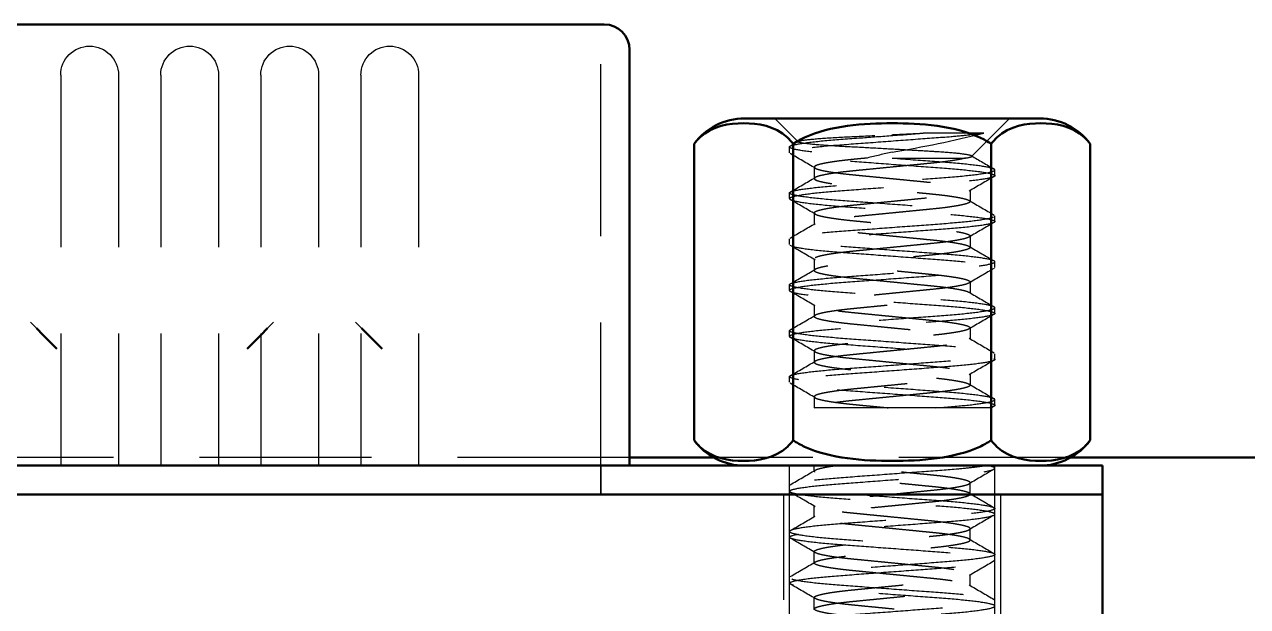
# Model space of a CAD drawing. Header units: millimetres. Extents: x 0 to 420, y 0 to 297.
# Drawn here: x 170.17 to 187.1, y 190.07 to 198.11 of the extents above; entities that cross this region are included whole.
import ezdxf

# ---------------------------------------------------------------- set-up
doc = ezdxf.new("R2010")
doc.units = ezdxf.units.MM
doc.header["$LTSCALE"] = 0.75
doc.linetypes.add('HIDDEN2', pattern=[4.7625, 3.175, -1.5875])
doc.layers.add('Hidden', color=7, linetype='HIDDEN2', lineweight=25)
doc.layers.add('Visible', color=7, linetype='Continuous', lineweight=50)

msp = doc.modelspace()

# ---------------------------------------------------------------- linework, layer by layer
at = {"layer": 'Hidden', "extrusion": (-1e-16, -1, 0)}
for p, q in [((178.146, 191.615), (178.146, 198.115)), ((170.671, 197.415), (170.671, 192.015)), ((171.471, 197.415), (171.471, 192.015)), ((172.056, 197.415), (172.056, 192.015)), ((172.856, 197.415), (172.856, 192.015)), ((173.441, 197.415), (173.441, 192.015)), ((174.241, 197.415), (174.241, 192.015)), ((174.826, 197.415), (174.826, 192.015)), ((175.626, 197.415), (175.626, 192.015)), ((180.759, 196.612), (180.555, 196.815)), ((183.603, 196.612), (183.807, 196.815)), ((180.879, 196.491), (180.759, 196.612)), ((183.448, 196.612), (182.609, 196.612)), ((183.603, 196.612), (183.281, 196.289)), ((180.759, 196.342), (180.759, 196.421)), ((181.102, 196.143), (181.102, 195.984)), ((183.603, 196.024), (183.603, 196.103)), ((180.759, 195.707), (180.759, 195.786)), ((183.26, 195.826), (183.26, 195.667)), ((181.102, 195.508), (181.102, 195.349)), ((183.603, 195.389), (183.603, 195.468)), ((180.759, 195.072), (180.759, 195.151)), ((183.26, 195.191), (183.26, 195.032)), ((181.102, 194.873), (181.102, 194.714)), ((183.603, 194.754), (183.603, 194.833)), ((183.26, 194.556), (183.26, 194.397)), ((180.759, 194.437), (180.759, 194.516)), ((181.102, 194.238), (181.102, 194.079)), ((183.603, 194.119), (183.603, 194.198)), ((170.336, 193.915), (170.253, 193.998)), ((173.536, 193.915), (173.619, 193.998)), ((174.836, 193.915), (174.753, 193.998)), ((180.759, 193.802), (180.759, 193.881)), ((183.26, 193.921), (183.26, 193.762)), ((181.102, 193.603), (181.102, 193.444)), ((183.603, 193.484), (183.603, 193.563)), ((180.759, 193.167), (180.759, 193.246)), ((183.26, 193.286), (183.26, 193.127)), ((181.102, 192.968), (181.102, 192.815)), ((183.603, 192.849), (183.603, 192.928)), ((181.099, 192.815), (181.116, 192.824)), ((182.787, 192.815), (181.099, 192.815)), ((183.519, 192.815), (182.787, 192.815)), ((183.593, 192.838), (183.554, 192.815)), ((178.546, 192.128), (160.826, 192.128)), ((178.546, 192.128), (160.826, 192.128)), ((178.146, 192.015), (178.146, 191.615)), ((184.653, 192.128), (179.708, 192.128)), ((184.653, 192.128), (179.708, 192.128)), ((180.759, 191.615), (180.759, 192.015)), ((181.102, 191.938), (181.102, 192.015)), ((183.603, 191.978), (183.603, 192.015)), ((183.603, 191.615), (183.603, 192.015)), ((180.759, 191.66), (180.759, 191.74)), ((183.26, 191.621), (183.26, 191.779)), ((180.681, 183.015), (180.681, 191.615)), ((180.759, 189.915), (180.759, 191.615)), ((183.603, 189.915), (183.603, 191.615)), ((183.681, 191.615), (183.681, 183.015)), ((181.102, 191.303), (181.102, 191.462)), ((183.603, 191.343), (183.603, 191.422)), ((180.759, 191.025), (180.759, 191.105)), ((183.26, 190.986), (183.26, 191.144)), ((181.102, 190.668), (181.102, 190.827)), ((183.603, 190.708), (183.603, 190.787)), ((180.759, 190.39), (180.759, 190.47)), ((183.26, 190.351), (183.26, 190.509)), ((181.102, 190.033), (181.102, 190.192)), ((183.603, 190.073), (183.603, 190.152))]:
    msp.add_line(p, q, dxfattribs=at)
at = {"layer": 'Hidden', "extrusion": (0, 0, -1)}
for centre in [(-171.071, 197.415), (-172.456, 197.415), (-173.841, 197.415), (-175.226, 197.415)]:
    msp.add_arc(centre, 0.4, 360, 180, dxfattribs=at)
at = {"layer": 'Hidden'}
for centre, radius, start, end in [((179.765, 211.295), 15.138, 279.1826, 284.0801), ((184.453, 185.774), 10.816, 102.127, 104.0124)]:
    msp.add_arc(centre, radius, start, end, dxfattribs=at)
for points, knots in [([(183.448, 196.612), (183.394, 196.603), (183.328, 196.594), (183.175, 196.577), (183.089, 196.569), (182.848, 196.549), (182.681, 196.538), (182.325, 196.511), (182.137, 196.497), (181.765, 196.469), (181.585, 196.456), (181.271, 196.432), (181.137, 196.419), (180.919, 196.392), (180.84, 196.377), (180.754, 196.351), (180.747, 196.34), (180.803, 196.314), (180.867, 196.301), (181.058, 196.273), (181.186, 196.259), (181.484, 196.234), (181.648, 196.222), (182.003, 196.196), (182.19, 196.182), (182.561, 196.154), (182.741, 196.141), (183.06, 196.117), (183.197, 196.104), (183.422, 196.077), (183.506, 196.063), (183.603, 196.036), (183.615, 196.025), (183.569, 195.999), (183.511, 195.986), (183.328, 195.958), (183.202, 195.944), (182.908, 195.919), (182.746, 195.907), (182.394, 195.881), (182.207, 195.867), (181.835, 195.84), (181.654, 195.826), (181.331, 195.802), (181.192, 195.79), (180.959, 195.762), (180.871, 195.748), (180.764, 195.721), (180.747, 195.71), (180.785, 195.685), (180.838, 195.671), (181.012, 195.643), (181.134, 195.629), (181.422, 195.604), (181.583, 195.592), (181.932, 195.566), (182.118, 195.553), (182.49, 195.525), (182.673, 195.511), (183, 195.487), (183.142, 195.475), (183.382, 195.448), (183.475, 195.434), (183.591, 195.407), (183.614, 195.394), (183.585, 195.37), (183.536, 195.356), (183.371, 195.329), (183.253, 195.315), (182.972, 195.289), (182.813, 195.277), (182.466, 195.252), (182.281, 195.238), (181.909, 195.21), (181.725, 195.196), (181.393, 195.172), (181.248, 195.16), (181.001, 195.133), (180.905, 195.119), (180.778, 195.092), (180.75, 195.079), (180.77, 195.055), (180.815, 195.041), (180.971, 195.014), (181.084, 195), (181.359, 194.973), (181.517, 194.962), (181.861, 194.937), (182.045, 194.923), (182.417, 194.895), (182.603, 194.881), (182.938, 194.856), (183.086, 194.845), (183.339, 194.818), (183.44, 194.804), (183.576, 194.777), (183.608, 194.764), (183.597, 194.739), (183.557, 194.726), (183.41, 194.699), (183.303, 194.685), (183.04, 194.659), (182.887, 194.648), (182.544, 194.622), (182.355, 194.608), (181.981, 194.58), (181.8, 194.567), (181.461, 194.542), (181.306, 194.53), (181.042, 194.503), (180.937, 194.489), (180.797, 194.462), (180.76, 194.449), (180.757, 194.425), (180.793, 194.412), (180.934, 194.384), (181.037, 194.37), (181.294, 194.344), (181.444, 194.333), (181.782, 194.307), (181.969, 194.294), (182.341, 194.266), (182.524, 194.252), (182.866, 194.227), (183.022, 194.215), (183.293, 194.189), (183.404, 194.175), (183.554, 194.147), (183.596, 194.134), (183.609, 194.11), (183.578, 194.097), (183.445, 194.069), (183.345, 194.055), (183.094, 194.029), (182.947, 194.017), (182.612, 193.992), (182.427, 193.979), (182.055, 193.951), (181.871, 193.937), (181.526, 193.912), (181.368, 193.9), (181.091, 193.874), (180.977, 193.86), (180.818, 193.832), (180.772, 193.819), (180.75, 193.795), (180.776, 193.782), (180.9, 193.755), (180.995, 193.741), (181.24, 193.714), (181.384, 193.702), (181.714, 193.678), (181.898, 193.664), (182.271, 193.636), (182.456, 193.622), (182.803, 193.597), (182.963, 193.585), (183.246, 193.559), (183.365, 193.545), (183.532, 193.518), (183.583, 193.504), (183.614, 193.479), (183.593, 193.467), (183.479, 193.44), (183.388, 193.426), (183.151, 193.399), (183.009, 193.387), (182.683, 193.363), (182.501, 193.349), (182.128, 193.321), (181.943, 193.308), (181.592, 193.282), (181.431, 193.27), (181.141, 193.245), (181.019, 193.23), (180.842, 193.203), (180.787, 193.189), (180.747, 193.164), (180.763, 193.153), (180.866, 193.126), (180.953, 193.111), (181.184, 193.084), (181.323, 193.072), (181.644, 193.048), (181.825, 193.034), (182.196, 193.007), (182.383, 192.993), (182.736, 192.967), (182.899, 192.955), (183.195, 192.93), (183.321, 192.916), (183.507, 192.888), (183.566, 192.874), (183.606, 192.854), (183.607, 192.847), (183.584, 192.831), (183.558, 192.823), (183.519, 192.815)], [0, 0, 0, 0, 0.035318, 0.035318, 0.06979, 0.06979, 0.124, 0.124, 0.179988, 0.179988, 0.237157, 0.237157, 0.291799, 0.291799, 0.348576, 0.348576, 0.40378, 0.40378, 0.45908, 0.45908, 0.515913, 0.515913, 0.570228, 0.570228, 0.626143, 0.626143, 0.682959, 0.682959, 0.737534, 0.737534, 0.794237, 0.794237, 0.849898, 0.849898, 0.905143, 0.905143, 0.962571, 0.962571, 1.017082, 1.017082, 1.07297, 1.07297, 1.129844, 1.129844, 1.184248, 1.184248, 1.240709, 1.240709, 1.296663, 1.296663, 1.351693, 1.351693, 1.408889, 1.408889, 1.463475, 1.463475, 1.519148, 1.519148, 1.575961, 1.575961, 1.630226, 1.630226, 1.686487, 1.686487, 1.742837, 1.742837, 1.797696, 1.797696, 1.854708, 1.854708, 1.909466, 1.909466, 1.964973, 1.964973, 2.02177, 2.02177, 2.075992, 2.075992, 2.132098, 2.132098, 2.188927, 2.188927, 2.243663, 2.243663, 2.300541, 2.300541, 2.355557, 2.355557, 2.410946, 2.410946, 2.467772, 2.467772, 2.52204, 2.52204, 2.578039, 2.578039, 2.635406, 2.635406, 2.690068, 2.690068, 2.745921, 2.745921, 2.800398, 2.800398, 2.85779, 2.85779, 2.913, 2.913, 2.968627, 2.968627, 3.025294, 3.025294, 3.079834, 3.079834, 3.136615, 3.136615, 3.192495, 3.192495, 3.246775, 3.246775, 3.303573, 3.303573, 3.358838, 3.358838, 3.414007, 3.414007, 3.470749, 3.470749, 3.525356, 3.525356, 3.58249, 3.58249, 3.638442, 3.638442, 3.692619, 3.692619, 3.749359, 3.749359, 3.804705, 3.804705, 3.859567, 3.859567, 3.916406, 3.916406, 3.971102, 3.971102, 4.027712, 4.027712, 4.083786, 4.083786, 4.137941, 4.137941, 4.194665, 4.194665, 4.250144, 4.250144, 4.304772, 4.304772, 4.361758, 4.361758, 4.416592, 4.416592, 4.472745, 4.472745, 4.528987, 4.528987, 4.583213, 4.583213, 4.639965, 4.639965, 4.695624, 4.695624, 4.750108, 4.750108, 4.807292, 4.807292, 4.862309, 4.862309, 4.918095, 4.918095, 4.974549, 4.974549, 5.028941, 5.028941, 5.085769, 5.085769, 5.141655, 5.141655, 5.196093, 5.196093, 5.253523, 5.253523, 5.308768, 5.308768, 5.342594, 5.342594, 5.377484, 5.377484, 5.377484, 5.377484]), ([(182.787, 192.815), (182.938, 192.826), (183.076, 192.837), (183.315, 192.861), (183.414, 192.874), (183.56, 192.901), (183.6, 192.915), (183.606, 192.939), (183.575, 192.951), (183.443, 192.978), (183.343, 192.992), (183.086, 193.019), (182.933, 193.031), (182.596, 193.056), (182.417, 193.07), (182.044, 193.097), (181.855, 193.111), (181.508, 193.137), (181.352, 193.148), (181.082, 193.174), (180.972, 193.188), (180.813, 193.216), (180.768, 193.23), (180.752, 193.254), (180.779, 193.266), (180.9, 193.293), (180.997, 193.307), (181.246, 193.334), (181.398, 193.346), (181.731, 193.371), (181.909, 193.384), (182.28, 193.412), (182.47, 193.426), (182.82, 193.452), (182.979, 193.463), (183.255, 193.489), (183.369, 193.503), (183.537, 193.531), (183.587, 193.544), (183.612, 193.569), (183.59, 193.581), (183.478, 193.608), (183.387, 193.622), (183.144, 193.649), (182.994, 193.662), (182.664, 193.686), (182.487, 193.699), (182.118, 193.727), (181.928, 193.741), (181.574, 193.767), (181.412, 193.779), (181.13, 193.804), (181.013, 193.818), (180.837, 193.846), (180.782, 193.859), (180.748, 193.884), (180.765, 193.896), (180.868, 193.922), (180.955, 193.936), (181.191, 193.964), (181.34, 193.977), (181.667, 194.001), (181.842, 194.014), (182.21, 194.042), (182.399, 194.056), (182.756, 194.083), (182.921, 194.094), (183.209, 194.119), (183.329, 194.133), (183.512, 194.161), (183.571, 194.174), (183.615, 194.2), (183.601, 194.211), (183.506, 194.237), (183.424, 194.251), (183.196, 194.279), (183.053, 194.292), (182.732, 194.316), (182.56, 194.329), (182.194, 194.356), (182.005, 194.37), (181.644, 194.397), (181.476, 194.409), (181.181, 194.434), (181.057, 194.447), (180.865, 194.475), (180.8, 194.489), (180.747, 194.515), (180.756, 194.526), (180.842, 194.552), (180.921, 194.566), (181.14, 194.594), (181.28, 194.607), (181.596, 194.631), (181.766, 194.644), (182.128, 194.671), (182.316, 194.685), (182.674, 194.711), (182.84, 194.723), (183.144, 194.748), (183.277, 194.762), (183.478, 194.789), (183.546, 194.803), (183.613, 194.829), (183.611, 194.84), (183.537, 194.866), (183.463, 194.88), (183.254, 194.908), (183.123, 194.921), (182.815, 194.946), (182.64, 194.958), (182.272, 194.985), (182.083, 194.999), (181.723, 195.026), (181.555, 195.038), (181.246, 195.063), (181.11, 195.076), (180.9, 195.104), (180.827, 195.118), (180.752, 195.144), (180.749, 195.155), (180.813, 195.181), (180.883, 195.195), (181.085, 195.223), (181.212, 195.236), (181.514, 195.261), (181.686, 195.273), (182.051, 195.3), (182.24, 195.314), (182.602, 195.341), (182.773, 195.353), (183.087, 195.378), (183.227, 195.391), (183.444, 195.419), (183.522, 195.433), (183.607, 195.459), (183.614, 195.47), (183.56, 195.496), (183.495, 195.51), (183.3, 195.537), (183.176, 195.551), (182.88, 195.576), (182.711, 195.588), (182.35, 195.615), (182.16, 195.629), (181.796, 195.656), (181.623, 195.669), (181.304, 195.692), (181.161, 195.706), (180.935, 195.734), (180.853, 195.747), (180.76, 195.774), (180.747, 195.785), (180.792, 195.811), (180.853, 195.825), (181.04, 195.852), (181.161, 195.866), (181.451, 195.891), (181.617, 195.903), (181.975, 195.929), (182.165, 195.943), (182.532, 195.971), (182.706, 195.984), (183.03, 196.008), (183.176, 196.021), (183.41, 196.049), (183.496, 196.062), (183.597, 196.089), (183.614, 196.1), (183.578, 196.125), (183.522, 196.139), (183.345, 196.167), (183.227, 196.181), (182.944, 196.206), (182.782, 196.217), (182.427, 196.244), (182.238, 196.258), (181.869, 196.285), (181.692, 196.299), (181.362, 196.323), (181.213, 196.336), (180.971, 196.363), (180.881, 196.377), (180.77, 196.404), (180.749, 196.416), (180.776, 196.44), (180.827, 196.454), (180.996, 196.482), (181.111, 196.496), (181.388, 196.521), (181.547, 196.533), (181.862, 196.556), (182.012, 196.567), (182.314, 196.59), (182.465, 196.601), (182.609, 196.612)], [0, 0, 0, 0, 0.050282, 0.050282, 0.10263, 0.10263, 0.159334, 0.159334, 0.213574, 0.213574, 0.269864, 0.269864, 0.325659, 0.325659, 0.380522, 0.380522, 0.437545, 0.437545, 0.491972, 0.491972, 0.547478, 0.547478, 0.604122, 0.604122, 0.658225, 0.658225, 0.714317, 0.714317, 0.770509, 0.770509, 0.825203, 0.825203, 0.882043, 0.882043, 0.936643, 0.936643, 0.991983, 0.991983, 1.048613, 1.048613, 1.102675, 1.102675, 1.158613, 1.158613, 1.215284, 1.215284, 1.269857, 1.269857, 1.326565, 1.326565, 1.381423, 1.381423, 1.436647, 1.436647, 1.493306, 1.493306, 1.547416, 1.547416, 1.603247, 1.603247, 1.660456, 1.660456, 1.714956, 1.714956, 1.771583, 1.771583, 1.826767, 1.826767, 1.881925, 1.881925, 1.938654, 1.938654, 1.99289, 1.99289, 2.048665, 2.048665, 2.105375, 2.105375, 2.159819, 2.159819, 2.216383, 2.216383, 2.272057, 2.272057, 2.327173, 2.327173, 2.384465, 2.384465, 2.438927, 2.438927, 2.494685, 2.494685, 2.551473, 2.551473, 2.605767, 2.605767, 2.661777, 2.661777, 2.715974, 2.715974, 2.772741, 2.772741, 2.828148, 2.828148, 2.882982, 2.882982, 2.939885, 2.939885, 2.994642, 2.994642, 3.051174, 3.051174, 3.107318, 3.107318, 3.161513, 3.161513, 3.218275, 3.218275, 3.273825, 3.273825, 3.328445, 3.328445, 3.385508, 3.385508, 3.440413, 3.440413, 3.496506, 3.496506, 3.552828, 3.552828, 3.607117, 3.607117, 3.663917, 3.663917, 3.719659, 3.719659, 3.774156, 3.774156, 3.831429, 3.831429, 3.886528, 3.886528, 3.942278, 3.942278, 3.998821, 3.998821, 4.053299, 4.053299, 4.110185, 4.110185, 4.166165, 4.166165, 4.22064, 4.22064, 4.278169, 4.278169, 4.333507, 4.333507, 4.389023, 4.389023, 4.445829, 4.445829, 4.500501, 4.500501, 4.557365, 4.557365, 4.61339, 4.61339, 4.667717, 4.667717, 4.724595, 4.724595, 4.780008, 4.780008, 4.835123, 4.835123, 4.892023, 4.892023, 4.946782, 4.946782, 5.003754, 5.003754, 5.059877, 5.059877, 5.114141, 5.114141, 5.170983, 5.170983, 5.226504, 5.226504, 5.281346, 5.281346, 5.326831, 5.326831, 5.372406, 5.372406, 5.372406, 5.372406]), ([(182.181, 196.39), (182.047, 196.398), (181.912, 196.405), (181.63, 196.42), (181.508, 196.426), (181.28, 196.44), (181.165, 196.449), (180.989, 196.466), (180.929, 196.475), (180.884, 196.487), (180.877, 196.49), (180.881, 196.502), (180.918, 196.511), (181.056, 196.529), (181.157, 196.537), (181.423, 196.555), (181.571, 196.562), (181.849, 196.575), (182.014, 196.583), (182.181, 196.591)], [-0.2931947, -0.2931947, -0.2931947, -0.2931947, -0.2729539, -0.2729539, -0.2490881, -0.2490881, -0.2152153, -0.2152153, -0.1815403, -0.1815403, -0.1638761, -0.1638761, -0.1274616, -0.1274616, -0.0908505, -0.0908505, -0.0503262, -0.0503262, -0.000001, -0.000001, -0.000001, -0.000001]), ([(182.181, 196.591), (182.253, 196.595), (182.325, 196.598), (182.469, 196.605), (182.54, 196.608), (182.609, 196.612)], [-0.0432802, -0.0432802, -0.0432802, -0.0432802, -0.02165021, -0.02165021, -0.00000099, -0.00000099, -0.00000099, -0.00000099]), ([(183.196, 196.268), (183.239, 196.274), (183.266, 196.281), (183.287, 196.292), (183.285, 196.298), (183.233, 196.313), (183.177, 196.322), (183.015, 196.339), (182.909, 196.348), (182.716, 196.359), (182.621, 196.365), (182.395, 196.378), (182.289, 196.384), (182.181, 196.39)], [-0.3362138, -0.3362138, -0.3362138, -0.3362138, -0.2703814, -0.2703814, -0.2118044, -0.2118044, -0.1424242, -0.1424242, -0.07128, -0.07128, -0.0324576, -0.0324576, -0.000001, -0.000001, -0.000001, -0.000001]), ([(182.181, 196.268), (182.291, 196.268), (182.401, 196.268), (182.612, 196.268), (182.711, 196.268), (182.892, 196.268), (182.972, 196.268), (183.106, 196.268), (183.159, 196.268), (183.196, 196.268)], [-0.1325912, -0.1325912, -0.1325912, -0.1325912, -0.099444, -0.099444, -0.066296, -0.066296, -0.033148, -0.033148, -0.000001, -0.000001, -0.000001, -0.000001]), ([(182.258, 188.015), (182.411, 188.026), (182.561, 188.037), (182.872, 188.06), (183.026, 188.072), (183.292, 188.098), (183.401, 188.112), (183.555, 188.139), (183.598, 188.153), (183.608, 188.177), (183.578, 188.189), (183.452, 188.216), (183.353, 188.23), (183.099, 188.258), (182.947, 188.27), (182.612, 188.294), (182.433, 188.308), (182.061, 188.335), (181.872, 188.35), (181.523, 188.376), (181.366, 188.387), (181.093, 188.413), (180.981, 188.426), (180.818, 188.454), (180.771, 188.468), (180.751, 188.492), (180.775, 188.504), (180.893, 188.531), (180.987, 188.545), (181.233, 188.572), (181.384, 188.585), (181.716, 188.609), (181.893, 188.623), (182.259, 188.65), (182.444, 188.664), (182.793, 188.69), (182.953, 188.701), (183.238, 188.727), (183.358, 188.741), (183.529, 188.768), (183.58, 188.782), (183.614, 188.807), (183.595, 188.819), (183.485, 188.846), (183.394, 188.86), (183.159, 188.887), (183.018, 188.899), (182.694, 188.923), (182.512, 188.937), (182.14, 188.965), (181.954, 188.978), (181.603, 189.005), (181.441, 189.016), (181.149, 189.041), (181.025, 189.056), (180.846, 189.083), (180.79, 189.097), (180.747, 189.122), (180.761, 189.134), (180.861, 189.16), (180.947, 189.175), (181.175, 189.202), (181.314, 189.214), (181.634, 189.238), (181.814, 189.252), (182.185, 189.279), (182.372, 189.293), (182.726, 189.32), (182.89, 189.331), (183.187, 189.356), (183.315, 189.37), (183.503, 189.398), (183.564, 189.412), (183.615, 189.437), (183.605, 189.449), (183.515, 189.475), (183.433, 189.489), (183.211, 189.517), (183.076, 189.53), (182.76, 189.554), (182.581, 189.567), (182.21, 189.594), (182.023, 189.608), (181.667, 189.635), (181.501, 189.646), (181.201, 189.671), (181.071, 189.685), (180.875, 189.713), (180.809, 189.726), (180.748, 189.752), (180.753, 189.763), (180.833, 189.79), (180.91, 189.804), (181.123, 189.831), (181.256, 189.844), (181.567, 189.869), (181.745, 189.882), (182.115, 189.909), (182.303, 189.923), (182.661, 189.95), (182.829, 189.962), (183.134, 189.986), (183.268, 190), (183.472, 190.028), (183.542, 190.041), (183.612, 190.067), (183.612, 190.078), (183.541, 190.104), (183.469, 190.119), (183.262, 190.146), (183.133, 190.159), (182.827, 190.184), (182.653, 190.196), (182.286, 190.224), (182.097, 190.238), (181.736, 190.265), (181.567, 190.277), (181.256, 190.301), (181.119, 190.315), (180.906, 190.342), (180.832, 190.356), (180.753, 190.382), (180.748, 190.393), (180.809, 190.419), (180.877, 190.433), (181.076, 190.461), (181.203, 190.474), (181.502, 190.499), (181.673, 190.511), (182.037, 190.538), (182.226, 190.552), (182.589, 190.579), (182.76, 190.592), (183.077, 190.616), (183.217, 190.629), (183.438, 190.657), (183.517, 190.671), (183.605, 190.697), (183.615, 190.708), (183.564, 190.734), (183.5, 190.748), (183.308, 190.776), (183.185, 190.789), (182.891, 190.815), (182.724, 190.826), (182.363, 190.853), (182.174, 190.867), (181.808, 190.894), (181.635, 190.907), (181.314, 190.931), (181.17, 190.944), (180.941, 190.972), (180.858, 190.986), (180.761, 191.012), (180.747, 191.024), (180.789, 191.049), (180.847, 191.063), (181.029, 191.09), (181.149, 191.104), (181.436, 191.129), (181.6, 191.141), (181.956, 191.167), (182.146, 191.181), (182.514, 191.209), (182.689, 191.222), (183.017, 191.246), (183.166, 191.259), (183.403, 191.287), (183.491, 191.301), (183.595, 191.327), (183.614, 191.339), (183.581, 191.364), (183.527, 191.378), (183.353, 191.405), (183.236, 191.419), (182.955, 191.445), (182.794, 191.456), (182.44, 191.482), (182.25, 191.496), (181.881, 191.524), (181.704, 191.537), (181.373, 191.562), (181.223, 191.574), (180.979, 191.602), (180.887, 191.616), (180.773, 191.642), (180.75, 191.654), (180.773, 191.679), (180.823, 191.693), (180.989, 191.72), (181.102, 191.734), (181.377, 191.76), (181.535, 191.771), (181.885, 191.797), (182.075, 191.811), (182.446, 191.839), (182.624, 191.852), (182.958, 191.877), (183.11, 191.889), (183.361, 191.916), (183.458, 191.93), (183.578, 191.956), (183.606, 191.968), (183.601, 191.99), (183.568, 192.002), (183.506, 192.015)], [-5.66202, -5.66202, -5.66202, -5.66202, -5.61588, -5.61588, -5.561452, -5.561452, -5.505778, -5.505778, -5.449048, -5.449048, -5.394825, -5.394825, -5.338572, -5.338572, -5.282554, -5.282554, -5.227715, -5.227715, -5.170721, -5.170721, -5.116172, -5.116172, -5.06069, -5.06069, -5.004, -5.004, -4.949871, -4.949871, -4.893796, -4.893796, -4.837341, -4.837341, -4.782651, -4.782651, -4.727167, -4.727167, -4.672639, -4.672639, -4.615643, -4.615643, -4.560803, -4.560803, -4.504819, -4.504819, -4.448563, -4.448563, -4.39434, -4.39434, -4.337616, -4.337616, -4.281937, -4.281937, -4.227523, -4.227523, -4.170314, -4.170314, -4.115277, -4.115277, -4.059629, -4.059629, -4.003148, -4.003148, -3.948729, -3.948729, -3.891915, -3.891915, -3.835995, -3.835995, -3.781595, -3.781595, -3.724127, -3.724127, -3.668848, -3.668848, -3.613424, -3.613424, -3.556678, -3.556678, -3.502062, -3.502062, -3.445266, -3.445266, -3.389299, -3.389299, -3.335039, -3.335039, -3.278229, -3.278229, -3.222872, -3.222872, -3.167841, -3.167841, -3.110998, -3.110998, -3.056294, -3.056294, -2.999423, -2.999423, -2.943354, -2.943354, -2.889152, -2.889152, -2.832375, -2.832375, -2.776907, -2.776907, -2.722143, -2.722143, -2.665172, -2.665172, -2.610351, -2.610351, -2.553969, -2.553969, -2.49775, -2.49775, -2.443516, -2.443516, -2.386729, -2.386729, -2.331099, -2.331099, -2.276518, -2.276518, -2.219369, -2.219369, -2.164384, -2.164384, -2.108408, -2.108408, -2.051995, -2.051995, -1.997634, -1.997634, -1.940792, -1.940792, -1.884953, -1.884953, -1.830459, -1.830459, -1.773084, -1.773084, -1.717888, -1.717888, -1.662219, -1.662219, -1.605569, -1.605569, -1.551045, -1.551045, -1.494269, -1.494269, -1.438408, -1.438408, -1.384122, -1.384122, -1.327328, -1.327328, -1.272083, -1.272083, -1.216884, -1.216884, -1.160165, -1.160165, -1.105577, -1.105577, -1.048389, -1.048389, -0.992462, -0.992462, -0.93829, -0.93829, -0.881558, -0.881558, -0.826238, -0.826238, -0.771354, -0.771354, -0.714545, -0.714545, -0.659875, -0.659875, -0.603216, -0.603216, -0.547173, -0.547173, -0.493034, -0.493034, -0.436324, -0.436324, -0.380878, -0.380878, -0.326238, -0.326238, -0.269286, -0.269286, -0.214486, -0.214486, -0.158294, -0.158294, -0.102089, -0.102089, -0.051195, -0.051195, -0.000001, -0.000001, -0.000001, -0.000001]), ([(183.477, 192.015), (183.431, 192.006), (183.372, 191.998), (183.233, 191.981), (183.154, 191.973), (182.925, 191.953), (182.763, 191.942), (182.412, 191.916), (182.226, 191.902), (181.854, 191.874), (181.672, 191.861), (181.347, 191.836), (181.206, 191.824), (180.97, 191.797), (180.879, 191.783), (180.768, 191.756), (180.748, 191.744), (180.781, 191.719), (180.832, 191.706), (181.001, 191.678), (181.121, 191.664), (181.405, 191.638), (181.565, 191.627), (181.913, 191.601), (182.098, 191.587), (182.471, 191.559), (182.654, 191.546), (182.984, 191.521), (183.128, 191.509), (183.371, 191.482), (183.466, 191.468), (183.587, 191.441), (183.613, 191.429), (183.589, 191.404), (183.542, 191.391), (183.381, 191.363), (183.266, 191.349), (182.988, 191.323), (182.83, 191.312), (182.484, 191.286), (182.3, 191.272), (181.928, 191.245), (181.743, 191.231), (181.409, 191.206), (181.262, 191.194), (181.013, 191.168), (180.914, 191.154), (180.782, 191.126), (180.752, 191.113), (180.767, 191.089), (180.809, 191.076), (180.962, 191.048), (181.073, 191.034), (181.345, 191.008), (181.501, 190.996), (181.844, 190.971), (182.027, 190.957), (182.399, 190.93), (182.586, 190.916), (182.923, 190.891), (183.072, 190.879), (183.328, 190.853), (183.431, 190.839), (183.571, 190.811), (183.606, 190.798), (183.601, 190.774), (183.563, 190.761), (183.421, 190.734), (183.315, 190.72), (183.05, 190.693), (182.895, 190.682), (182.556, 190.656), (182.374, 190.643), (182.001, 190.615), (181.812, 190.601), (181.469, 190.575), (181.317, 190.564), (181.055, 190.538), (180.948, 190.524), (180.8, 190.496), (180.761, 190.483), (180.757, 190.459), (180.789, 190.446), (180.922, 190.419), (181.024, 190.405), (181.282, 190.378), (181.435, 190.366), (181.772, 190.341), (181.952, 190.328), (182.325, 190.3), (182.514, 190.286), (182.861, 190.26), (183.016, 190.249), (183.284, 190.223), (183.394, 190.209), (183.551, 190.182), (183.595, 190.168), (183.609, 190.144), (183.581, 190.132), (183.458, 190.105), (183.361, 190.091), (183.109, 190.063), (182.958, 190.051), (182.624, 190.026), (182.445, 190.013), (182.074, 189.985), (181.885, 189.971), (181.534, 189.945), (181.376, 189.934), (181.102, 189.908), (180.988, 189.895), (180.823, 189.867), (180.773, 189.853), (180.75, 189.829), (180.773, 189.817), (180.887, 189.79), (180.979, 189.776), (181.224, 189.748), (181.374, 189.736), (181.705, 189.711), (181.881, 189.698), (182.251, 189.671), (182.441, 189.657), (182.794, 189.63), (182.955, 189.619), (183.236, 189.593), (183.353, 189.58), (183.527, 189.552), (183.581, 189.538), (183.614, 189.513), (183.595, 189.502), (183.49, 189.475), (183.403, 189.461), (183.165, 189.434), (183.017, 189.421), (182.689, 189.396), (182.513, 189.383), (182.145, 189.356), (181.956, 189.342), (181.599, 189.315), (181.435, 189.304), (181.148, 189.278), (181.029, 189.265), (180.847, 189.237), (180.789, 189.223), (180.747, 189.198), (180.761, 189.187), (180.858, 189.16), (180.942, 189.146), (181.171, 189.119), (181.314, 189.105), (181.636, 189.081), (181.809, 189.069), (182.175, 189.041), (182.364, 189.027), (182.724, 189), (182.892, 188.989), (183.185, 188.964), (183.309, 188.95), (183.5, 188.922), (183.564, 188.908), (183.615, 188.883), (183.605, 188.872), (183.517, 188.845), (183.438, 188.831), (183.217, 188.804), (183.076, 188.79), (182.753, 188.766), (182.573, 188.753), (182.203, 188.725), (182.015, 188.711), (181.66, 188.685), (181.495, 188.673), (181.195, 188.648), (181.066, 188.634), (180.871, 188.607), (180.807, 188.593), (180.748, 188.567), (180.753, 188.556), (180.835, 188.53), (180.913, 188.516), (181.129, 188.488), (181.262, 188.475), (181.574, 188.451), (181.753, 188.438), (182.123, 188.41), (182.311, 188.396), (182.669, 188.37), (182.836, 188.358), (183.14, 188.333), (183.273, 188.319), (183.476, 188.292), (183.545, 188.278), (183.612, 188.252), (183.611, 188.241), (183.539, 188.215), (183.465, 188.201), (183.257, 188.173), (183.127, 188.16), (182.82, 188.135), (182.645, 188.123), (182.277, 188.096), (182.088, 188.082), (181.728, 188.055), (181.559, 188.043), (181.343, 188.026), (181.281, 188.02), (181.224, 188.015)], [-9.324967, -9.324967, -9.324967, -9.324967, -9.290712, -9.290712, -9.257025, -9.257025, -9.202444, -9.202444, -9.146628, -9.146628, -9.089746, -9.089746, -9.035382, -9.035382, -8.978985, -8.978985, -8.922792, -8.922792, -8.867812, -8.867812, -8.810672, -8.810672, -8.755964, -8.755964, -8.700338, -8.700338, -8.643493, -8.643493, -8.589219, -8.589219, -8.532999, -8.532999, -8.476363, -8.476363, -8.421529, -8.421529, -8.364548, -8.364548, -8.309621, -8.309621, -8.254137, -8.254137, -8.197285, -8.197285, -8.143006, -8.143006, -8.086916, -8.086916, -8.029767, -8.029767, -7.975031, -7.975031, -7.918157, -7.918157, -7.862935, -7.862935, -7.807542, -7.807542, -7.75064, -7.75064, -7.696271, -7.696271, -7.640264, -7.640264, -7.583377, -7.583377, -7.528716, -7.528716, -7.471924, -7.471924, -7.416264, -7.416264, -7.360934, -7.360934, -7.303416, -7.303416, -7.248868, -7.248868, -7.192896, -7.192896, -7.135964, -7.135964, -7.081484, -7.081484, -7.024941, -7.024941, -6.969009, -6.969009, -6.913903, -6.913903, -6.856626, -6.856626, -6.802022, -6.802022, -6.746272, -6.746272, -6.68941, -6.68941, -6.635087, -6.635087, -6.578752, -6.578752, -6.522442, -6.522442, -6.467515, -6.467515, -6.410431, -6.410431, -6.355673, -6.355673, -6.300098, -6.300098, -6.24326, -6.24326, -6.188999, -6.188999, -6.132827, -6.132827, -6.07605, -6.07605, -6.021255, -6.021255, -5.964315, -5.964315, -5.909313, -5.909313, -5.853866, -5.853866, -5.797008, -5.797008, -5.742715, -5.742715, -5.68666, -5.68666, -5.629354, -5.629354, -5.574642, -5.574642, -5.517794, -5.517794, -5.462478, -5.462478, -5.407107, -5.407107, -5.350187, -5.350187, -5.295781, -5.295781, -5.239794, -5.239794, -5.182891, -5.182891, -5.128243, -5.128243, -5.071466, -5.071466, -5.01568, -5.01568, -4.960359, -4.960359, -4.902854, -4.902854, -4.848242, -4.848242, -4.792278, -4.792278, -4.735311, -4.735311, -4.678386, -4.678386, -4.62232, -4.62232, -4.567926, -4.567926, -4.510986, -4.510986, -4.455534, -4.455534, -4.40032, -4.40032, -4.343382, -4.343382, -4.288586, -4.288586, -4.23148, -4.23148, -4.175323, -4.175323, -4.121005, -4.121005, -4.064107, -4.064107, -4.008555, -4.008555, -3.953625, -3.953625, -3.896571, -3.896571, -3.841669, -3.841669, -3.785066, -3.785066, -3.72877, -3.72877, -3.674441, -3.674441, -3.650976, -3.650976, -3.650976, -3.650976])]:
    msp.add_open_spline(points, degree=3, knots=knots, dxfattribs=at)
for points in [[(180.768, 196.432), (180.806, 196.454), (180.844, 196.476), (180.882, 196.498)], [(181.116, 196.128), (181, 196.196), (180.884, 196.263), (180.768, 196.33)], [(183.277, 196.299), (183.383, 196.237), (183.488, 196.176), (183.593, 196.115)], [(180.768, 195.797), (180.884, 195.864), (181, 195.932), (181.116, 195.999)], [(183.593, 196.013), (183.478, 195.946), (183.362, 195.878), (183.246, 195.811)], [(181.116, 195.493), (181, 195.561), (180.884, 195.628), (180.768, 195.695)], [(183.246, 195.682), (183.362, 195.614), (183.478, 195.547), (183.593, 195.48)], [(180.768, 195.162), (180.884, 195.229), (181, 195.297), (181.116, 195.364)], [(183.593, 195.378), (183.478, 195.311), (183.362, 195.243), (183.246, 195.176)], [(181.116, 194.858), (181, 194.926), (180.884, 194.993), (180.768, 195.06)], [(183.246, 195.047), (183.362, 194.979), (183.478, 194.912), (183.593, 194.845)], [(180.768, 194.527), (180.884, 194.594), (181, 194.662), (181.116, 194.729)], [(183.593, 194.743), (183.478, 194.676), (183.362, 194.608), (183.246, 194.541)], [(181.116, 194.223), (181, 194.291), (180.884, 194.358), (180.768, 194.425)], [(183.246, 194.412), (183.362, 194.344), (183.478, 194.277), (183.593, 194.21)], [(180.768, 193.892), (180.884, 193.959), (181, 194.027), (181.116, 194.094)], [(183.593, 194.108), (183.478, 194.041), (183.362, 193.973), (183.246, 193.906)], [(181.116, 193.588), (181, 193.656), (180.884, 193.723), (180.768, 193.79)], [(183.246, 193.777), (183.362, 193.709), (183.478, 193.642), (183.593, 193.575)], [(180.768, 193.257), (180.884, 193.324), (181, 193.392), (181.116, 193.459)], [(183.593, 193.473), (183.478, 193.406), (183.362, 193.338), (183.246, 193.271)], [(181.116, 192.953), (181, 193.021), (180.884, 193.088), (180.768, 193.155)], [(183.246, 193.142), (183.362, 193.074), (183.478, 193.007), (183.593, 192.94)], [(183.554, 192.815), (183.554, 192.815), (183.542, 192.815), (183.519, 192.815)], [(180.768, 191.751), (180.884, 191.818), (181, 191.886), (181.116, 191.953)], [(183.593, 191.967), (183.478, 191.899), (183.362, 191.832), (183.246, 191.764)], [(181.116, 191.447), (181, 191.514), (180.884, 191.582), (180.768, 191.649)], [(183.246, 191.636), (183.362, 191.568), (183.478, 191.501), (183.593, 191.433)], [(180.768, 191.116), (180.884, 191.183), (181, 191.251), (181.116, 191.318)], [(183.593, 191.332), (183.478, 191.264), (183.362, 191.197), (183.246, 191.129)], [(181.116, 190.812), (181, 190.879), (180.884, 190.947), (180.768, 191.014)], [(183.246, 191.001), (183.362, 190.933), (183.478, 190.866), (183.593, 190.798)], [(180.768, 190.481), (180.884, 190.548), (181, 190.616), (181.116, 190.683)], [(183.593, 190.697), (183.478, 190.629), (183.362, 190.562), (183.246, 190.494)], [(181.116, 190.177), (181, 190.244), (180.884, 190.312), (180.768, 190.379)], [(183.246, 190.366), (183.362, 190.298), (183.478, 190.231), (183.593, 190.163)]]:
    msp.add_open_spline(points, degree=3, dxfattribs=at)
for points, weights, knots in [([(183.196, 196.268), (183.063, 196.23), (182.72, 196.196), (182.181, 196.143), (181.642, 196.09), (181.102, 196.037), (181.102, 195.984), (181.102, 195.931), (181.642, 195.879), (182.181, 195.826), (182.72, 195.773), (183.26, 195.72), (183.26, 195.667), (183.26, 195.614), (182.72, 195.561), (182.181, 195.508), (181.642, 195.455), (181.102, 195.402), (181.102, 195.349), (181.102, 195.296), (181.642, 195.244), (182.181, 195.191), (182.72, 195.138), (183.26, 195.085), (183.26, 195.032), (183.26, 194.979), (182.72, 194.926), (182.181, 194.873), (181.642, 194.82), (181.102, 194.767), (181.102, 194.714), (181.102, 194.661), (181.642, 194.609), (182.181, 194.556), (182.72, 194.503), (183.26, 194.45), (183.26, 194.397), (183.26, 194.344), (182.72, 194.291), (182.181, 194.238), (181.642, 194.185), (181.102, 194.132), (181.102, 194.079), (181.102, 194.026), (181.642, 193.974), (182.181, 193.921), (182.72, 193.868), (183.26, 193.815), (183.26, 193.762), (183.26, 193.709), (182.72, 193.656), (182.181, 193.603), (181.642, 193.55), (181.102, 193.497), (181.102, 193.444), (181.102, 193.391), (181.642, 193.339), (182.181, 193.286), (182.72, 193.233), (183.26, 193.18), (183.26, 193.127), (183.26, 193.074), (182.72, 193.021), (182.181, 192.968), (181.642, 192.915), (181.138, 192.866), (181.104, 192.815)], [0.940574822065, 0.910505680802, 1, 0.866025403784, 1, 0.866025403784, 1, 0.866025403784, 1, 0.866025403784, 1, 0.866025403784, 1, 0.866025403784, 1, 0.866025403784, 1, 0.866025403784, 1, 0.866025403784, 1, 0.866025403784, 1, 0.866025403784, 1, 0.866025403784, 1, 0.866025403784, 1, 0.866025403784, 1, 0.866025403784, 1, 0.866025403784, 1, 0.866025403784, 1, 0.866025403784, 1, 0.866025403784, 1, 0.866025403784, 1, 0.866025403784, 1, 0.866025403784, 1, 0.866025403784, 1, 0.866025403784, 1, 0.866025403784, 1, 0.866025403784, 1, 0.866025403784, 1, 0.866025403784, 1, 0.866025403784, 1, 0.866025403784, 1, 0.866025403784, 1, 0.873717979399, 0.985498235939], [0.0972084, 0.0972084, 0.0972084, 0.1041667, 0.1041667, 0.1145833, 0.1145833, 0.125, 0.125, 0.1354167, 0.1354167, 0.1458333, 0.1458333, 0.15625, 0.15625, 0.1666667, 0.1666667, 0.1770833, 0.1770833, 0.1875, 0.1875, 0.1979167, 0.1979167, 0.2083333, 0.2083333, 0.21875, 0.21875, 0.2291667, 0.2291667, 0.2395833, 0.2395833, 0.25, 0.25, 0.2604167, 0.2604167, 0.2708333, 0.2708333, 0.28125, 0.28125, 0.2916667, 0.2916667, 0.3020833, 0.3020833, 0.3125, 0.3125, 0.3229167, 0.3229167, 0.3333333, 0.3333333, 0.34375, 0.34375, 0.3541667, 0.3541667, 0.3645833, 0.3645833, 0.375, 0.375, 0.3854167, 0.3854167, 0.3958333, 0.3958333, 0.40625, 0.40625, 0.4166667, 0.4166667, 0.4270833, 0.4270833, 0.4369019, 0.4369019, 0.4369019]), ([(181.834, 196.268), (181.734, 196.258), (181.642, 196.249), (181.102, 196.196), (181.102, 196.143), (181.102, 196.09), (181.642, 196.037), (182.181, 195.984), (182.72, 195.931), (183.26, 195.879), (183.26, 195.826), (183.26, 195.773), (182.72, 195.72), (182.181, 195.667), (181.642, 195.614), (181.102, 195.561), (181.102, 195.508), (181.102, 195.455), (181.642, 195.402), (182.181, 195.349), (182.72, 195.296), (183.26, 195.244), (183.26, 195.191), (183.26, 195.138), (182.72, 195.085), (182.181, 195.032), (181.642, 194.979), (181.102, 194.926), (181.102, 194.873), (181.102, 194.82), (181.642, 194.767), (182.181, 194.714), (182.72, 194.661), (183.26, 194.609), (183.26, 194.556), (183.26, 194.503), (182.72, 194.45), (182.181, 194.397), (181.642, 194.344), (181.102, 194.291), (181.102, 194.238), (181.102, 194.185), (181.642, 194.132), (182.181, 194.079), (182.72, 194.026), (183.26, 193.974), (183.26, 193.921), (183.26, 193.868), (182.72, 193.815), (182.181, 193.762), (181.642, 193.709), (181.102, 193.656), (181.102, 193.603), (181.102, 193.55), (181.642, 193.497), (182.181, 193.444), (182.72, 193.391), (183.26, 193.339), (183.26, 193.286), (183.26, 193.233), (182.72, 193.18), (182.181, 193.127), (181.642, 193.074), (181.102, 193.021), (181.102, 192.968), (181.102, 192.915), (181.642, 192.862), (181.867, 192.84), (182.126, 192.815)], [0.958435398186, 0.974280095017, 1, 0.866025403784, 1, 0.866025403784, 1, 0.866025403784, 1, 0.866025403784, 1, 0.866025403784, 1, 0.866025403784, 1, 0.866025403784, 1, 0.866025403784, 1, 0.866025403784, 1, 0.866025403784, 1, 0.866025403784, 1, 0.866025403784, 1, 0.866025403784, 1, 0.866025403784, 1, 0.866025403784, 1, 0.866025403784, 1, 0.866025403784, 1, 0.866025403784, 1, 0.866025403784, 1, 0.866025403784, 1, 0.866025403784, 1, 0.866025403784, 1, 0.866025403784, 1, 0.866025403784, 1, 0.866025403784, 1, 0.866025403784, 1, 0.866025403784, 1, 0.866025403784, 1, 0.866025403784, 1, 0.866025403784, 1, 0.866025403784, 1, 0.866025403784, 1, 0.939380017538, 0.933617931685], [0.1125836, 0.1125836, 0.1125836, 0.1145833, 0.1145833, 0.125, 0.125, 0.1354167, 0.1354167, 0.1458333, 0.1458333, 0.15625, 0.15625, 0.1666667, 0.1666667, 0.1770833, 0.1770833, 0.1875, 0.1875, 0.1979167, 0.1979167, 0.2083333, 0.2083333, 0.21875, 0.21875, 0.2291667, 0.2291667, 0.2395833, 0.2395833, 0.25, 0.25, 0.2604167, 0.2604167, 0.2708333, 0.2708333, 0.28125, 0.28125, 0.2916667, 0.2916667, 0.3020833, 0.3020833, 0.3125, 0.3125, 0.3229167, 0.3229167, 0.3333333, 0.3333333, 0.34375, 0.34375, 0.3541667, 0.3541667, 0.3645833, 0.3645833, 0.375, 0.375, 0.3854167, 0.3854167, 0.3958333, 0.3958333, 0.40625, 0.40625, 0.4166667, 0.4166667, 0.4270833, 0.4270833, 0.4375, 0.4375, 0.4479167, 0.4479167, 0.4526299, 0.4526299, 0.4526299]), ([(183.26, 187.811), (183.26, 187.864), (182.72, 187.916), (182.181, 187.969), (181.642, 188.022), (181.102, 188.075), (181.102, 188.128), (181.102, 188.181), (181.642, 188.234), (182.181, 188.287), (182.72, 188.34), (183.26, 188.393), (183.26, 188.446), (183.26, 188.499), (182.72, 188.551), (182.181, 188.604), (181.642, 188.657), (181.102, 188.71), (181.102, 188.763), (181.102, 188.816), (181.642, 188.869), (182.181, 188.922), (182.72, 188.975), (183.26, 189.028), (183.26, 189.081), (183.26, 189.134), (182.72, 189.186), (182.181, 189.239), (181.642, 189.292), (181.102, 189.345), (181.102, 189.398), (181.102, 189.451), (181.642, 189.504), (182.181, 189.557), (182.72, 189.61), (183.26, 189.663), (183.26, 189.716), (183.26, 189.769), (182.72, 189.821), (182.181, 189.874), (181.642, 189.927), (181.102, 189.98), (181.102, 190.033), (181.102, 190.086), (181.642, 190.139), (182.181, 190.192), (182.72, 190.245), (183.26, 190.298), (183.26, 190.351), (183.26, 190.404), (182.72, 190.456), (182.181, 190.509), (181.642, 190.562), (181.102, 190.615), (181.102, 190.668), (181.102, 190.721), (181.642, 190.774), (182.181, 190.827), (182.72, 190.88), (183.26, 190.933), (183.26, 190.986), (183.26, 191.039), (182.72, 191.091), (182.181, 191.144), (181.642, 191.197), (181.102, 191.25), (181.102, 191.303), (181.102, 191.356), (181.642, 191.409), (182.181, 191.462), (182.72, 191.515), (183.26, 191.568), (183.26, 191.621), (183.26, 191.674), (182.72, 191.726), (182.181, 191.779), (181.642, 191.832), (181.102, 191.885), (181.102, 191.938), (181.102, 191.974), (181.392, 192.015)], [1, 0.866025403784, 1, 0.866025403784, 1, 0.866025403784, 1, 0.866025403784, 1, 0.866025403784, 1, 0.866025403784, 1, 0.866025403784, 1, 0.866025403784, 1, 0.866025403784, 1, 0.866025403784, 1, 0.866025403784, 1, 0.866025403784, 1, 0.866025403784, 1, 0.866025403784, 1, 0.866025403784, 1, 0.866025403784, 1, 0.866025403784, 1, 0.866025403784, 1, 0.866025403784, 1, 0.866025403784, 1, 0.866025403784, 1, 0.866025403784, 1, 0.866025403784, 1, 0.866025403784, 1, 0.866025403784, 1, 0.866025403784, 1, 0.866025403784, 1, 0.866025403784, 1, 0.866025403784, 1, 0.866025403784, 1, 0.866025403784, 1, 0.866025403784, 1, 0.866025403784, 1, 0.866025403784, 1, 0.866025403784, 1, 0.866025403784, 1, 0.866025403784, 1, 0.866025403784, 1, 0.866025403784, 1, 0.904604290732, 0.945060326553], [0.3125, 0.3125, 0.3125, 0.3229167, 0.3229167, 0.3333333, 0.3333333, 0.34375, 0.34375, 0.3541667, 0.3541667, 0.3645833, 0.3645833, 0.375, 0.375, 0.3854167, 0.3854167, 0.3958333, 0.3958333, 0.40625, 0.40625, 0.4166667, 0.4166667, 0.4270833, 0.4270833, 0.4375, 0.4375, 0.4479167, 0.4479167, 0.4583333, 0.4583333, 0.46875, 0.46875, 0.4791667, 0.4791667, 0.4895833, 0.4895833, 0.5, 0.5, 0.5104167, 0.5104167, 0.5208333, 0.5208333, 0.53125, 0.53125, 0.5416667, 0.5416667, 0.5520833, 0.5520833, 0.5625, 0.5625, 0.5729167, 0.5729167, 0.5833333, 0.5833333, 0.59375, 0.59375, 0.6041667, 0.6041667, 0.6145833, 0.6145833, 0.625, 0.625, 0.6354167, 0.6354167, 0.6458333, 0.6458333, 0.65625, 0.65625, 0.6666667, 0.6666667, 0.6770833, 0.6770833, 0.6875, 0.6875, 0.6979167, 0.6979167, 0.7083333, 0.7083333, 0.71875, 0.71875, 0.7261671, 0.7261671, 0.7261671]), ([(183.246, 187.954), (183.26, 187.962), (183.26, 187.969), (183.26, 188.022), (182.72, 188.075), (182.181, 188.128), (181.642, 188.181), (181.102, 188.234), (181.102, 188.287), (181.102, 188.34), (181.642, 188.393), (182.181, 188.446), (182.72, 188.499), (183.26, 188.551), (183.26, 188.604), (183.26, 188.657), (182.72, 188.71), (182.181, 188.763), (181.642, 188.816), (181.102, 188.869), (181.102, 188.922), (181.102, 188.975), (181.642, 189.028), (182.181, 189.081), (182.72, 189.134), (183.26, 189.186), (183.26, 189.239), (183.26, 189.292), (182.72, 189.345), (182.181, 189.398), (181.642, 189.451), (181.102, 189.504), (181.102, 189.557), (181.102, 189.61), (181.642, 189.663), (182.181, 189.716), (182.72, 189.769), (183.26, 189.821), (183.26, 189.874), (183.26, 189.927), (182.72, 189.98), (182.181, 190.033), (181.642, 190.086), (181.102, 190.139), (181.102, 190.192), (181.102, 190.245), (181.642, 190.298), (182.181, 190.351), (182.72, 190.404), (183.26, 190.456), (183.26, 190.509), (183.26, 190.562), (182.72, 190.615), (182.181, 190.668), (181.642, 190.721), (181.102, 190.774), (181.102, 190.827), (181.102, 190.88), (181.642, 190.933), (182.181, 190.986), (182.72, 191.039), (183.26, 191.091), (183.26, 191.144), (183.26, 191.197), (182.72, 191.25), (182.181, 191.303), (181.642, 191.356), (181.102, 191.409), (181.102, 191.462), (181.102, 191.515), (181.642, 191.568), (182.181, 191.621), (182.72, 191.674), (183.26, 191.726), (183.26, 191.779), (183.26, 191.832), (182.72, 191.885), (182.181, 191.938), (181.642, 191.991), (181.527, 192.002), (181.432, 192.015)], [0.96501326851, 0.979312070091, 1, 0.866025403784, 1, 0.866025403784, 1, 0.866025403784, 1, 0.866025403784, 1, 0.866025403784, 1, 0.866025403784, 1, 0.866025403784, 1, 0.866025403784, 1, 0.866025403784, 1, 0.866025403784, 1, 0.866025403784, 1, 0.866025403784, 1, 0.866025403784, 1, 0.866025403784, 1, 0.866025403784, 1, 0.866025403784, 1, 0.866025403784, 1, 0.866025403784, 1, 0.866025403784, 1, 0.866025403784, 1, 0.866025403784, 1, 0.866025403784, 1, 0.866025403784, 1, 0.866025403784, 1, 0.866025403784, 1, 0.866025403784, 1, 0.866025403784, 1, 0.866025403784, 1, 0.866025403784, 1, 0.866025403784, 1, 0.866025403784, 1, 0.866025403784, 1, 0.866025403784, 1, 0.866025403784, 1, 0.866025403784, 1, 0.866025403784, 1, 0.866025403784, 1, 0.866025403784, 1, 0.968146923617, 0.951440278031], [0.3108915, 0.3108915, 0.3108915, 0.3125, 0.3125, 0.3229167, 0.3229167, 0.3333333, 0.3333333, 0.34375, 0.34375, 0.3541667, 0.3541667, 0.3645833, 0.3645833, 0.375, 0.375, 0.3854167, 0.3854167, 0.3958333, 0.3958333, 0.40625, 0.40625, 0.4166667, 0.4166667, 0.4270833, 0.4270833, 0.4375, 0.4375, 0.4479167, 0.4479167, 0.4583333, 0.4583333, 0.46875, 0.46875, 0.4791667, 0.4791667, 0.4895833, 0.4895833, 0.5, 0.5, 0.5104167, 0.5104167, 0.5208333, 0.5208333, 0.53125, 0.53125, 0.5416667, 0.5416667, 0.5520833, 0.5520833, 0.5625, 0.5625, 0.5729167, 0.5729167, 0.5833333, 0.5833333, 0.59375, 0.59375, 0.6041667, 0.6041667, 0.6145833, 0.6145833, 0.625, 0.625, 0.6354167, 0.6354167, 0.6458333, 0.6458333, 0.65625, 0.65625, 0.6666667, 0.6666667, 0.6770833, 0.6770833, 0.6875, 0.6875, 0.6979167, 0.6979167, 0.7083333, 0.7083333, 0.7108099, 0.7108099, 0.7108099])]:
    msp.add_rational_spline(points, weights, degree=2, knots=knots, dxfattribs=at)
at = {"layer": 'Visible', "extrusion": (-1e-16, -1, 0)}
for p, q in [((162.826, 198.115), (176.546, 198.115)), ((178.196, 198.115), (176.546, 198.115)), ((178.546, 197.765), (178.546, 192.015)), ((184.223, 196.815), (180.138, 196.815)), ((179.438, 196.465), (179.438, 192.365)), ((180.81, 196.465), (180.81, 192.365)), ((183.552, 196.465), (183.552, 192.365)), ((184.923, 196.465), (184.923, 192.365)), ((170.43, 193.82), (170.336, 193.915)), ((173.442, 193.82), (173.536, 193.915)), ((174.93, 193.82), (174.836, 193.915)), ((170.43, 193.82), (170.619, 193.632)), ((173.442, 193.82), (173.253, 193.632)), ((174.93, 193.82), (175.119, 193.632)), ((155.281, 192.015), (184.091, 192.015)), ((179.708, 192.128), (178.546, 192.128)), ((179.708, 192.128), (178.546, 192.128)), ((185.091, 192.015), (184.091, 192.015)), ((189.886, 192.128), (184.653, 192.128)), ((189.886, 192.128), (184.653, 192.128)), ((185.091, 192.015), (185.091, 191.615)), ((155.281, 191.615), (184.091, 191.615)), ((155.281, 191.615), (184.091, 191.615)), ((185.091, 191.615), (184.091, 191.615)), ((185.091, 191.615), (184.091, 191.615)), ((185.091, 191.615), (185.091, 188.915))]:
    msp.add_line(p, q, dxfattribs=at)
at = {"layer": 'Visible', "extrusion": (0, 0, -1)}
for centre, radius, start, end in [((-178.196, 197.765), 0.35, 90, 180), ((-180.138, 195.94), 0.875, 36.8699, 90), ((-184.223, 195.94), 0.875, 90, 143.1301), ((-180.138, 192.89), 0.875, 270, 323.1301), ((-184.223, 192.89), 0.875, 216.8699, 270)]:
    msp.add_arc(centre, radius, start, end, dxfattribs=at)
at = {"layer": 'Visible'}
for points, knots in [([(180.81, 196.465), (180.784, 196.498), (180.757, 196.529), (180.553, 196.717), (180.32, 196.749), (179.929, 196.749), (179.695, 196.717), (179.492, 196.529), (179.464, 196.498), (179.438, 196.465)], [-0.5239893, -0.5239893, -0.5239893, -0.5239893, -0.5069652, -0.5069652, -0.3897115, -0.3897115, -0.2724577, -0.2724577, -0.2554337, -0.2554337, -0.2554337, -0.2554337]), ([(183.552, 196.465), (183.5, 196.498), (183.446, 196.529), (183.04, 196.717), (182.572, 196.749), (181.79, 196.749), (181.322, 196.717), (180.916, 196.529), (180.862, 196.498), (180.81, 196.465)], [0.2554337, 0.2554337, 0.2554337, 0.2554337, 0.2724577, 0.2724577, 0.3897115, 0.3897115, 0.5069652, 0.5069652, 0.5239893, 0.5239893, 0.5239893, 0.5239893]), ([(184.923, 196.465), (184.897, 196.498), (184.87, 196.529), (184.667, 196.717), (184.433, 196.749), (184.042, 196.749), (183.808, 196.717), (183.605, 196.529), (183.578, 196.498), (183.552, 196.465)], [0.2554337, 0.2554337, 0.2554337, 0.2554337, 0.2724577, 0.2724577, 0.3897115, 0.3897115, 0.5069652, 0.5069652, 0.5239893, 0.5239893, 0.5239893, 0.5239893]), ([(179.438, 192.365), (179.464, 192.331), (179.492, 192.301), (179.695, 192.113), (179.929, 192.08), (180.124, 192.08), (180.32, 192.08), (180.553, 192.113), (180.757, 192.301), (180.784, 192.331), (180.81, 192.365)], [0.6451452, 0.6451452, 0.6451452, 0.6451452, 0.6621692, 0.6621692, 0.779423, 0.779423, 0.779423, 0.8966767, 0.8966767, 0.9137008, 0.9137008, 0.9137008, 0.9137008]), ([(180.81, 192.365), (180.862, 192.331), (180.916, 192.301), (181.322, 192.113), (181.79, 192.08), (182.181, 192.08), (182.572, 192.08), (183.04, 192.113), (183.446, 192.301), (183.5, 192.331), (183.552, 192.365)], [0.6451452, 0.6451452, 0.6451452, 0.6451452, 0.6621692, 0.6621692, 0.779423, 0.779423, 0.779423, 0.8966767, 0.8966767, 0.9137008, 0.9137008, 0.9137008, 0.9137008]), ([(183.552, 192.365), (183.578, 192.331), (183.605, 192.301), (183.808, 192.113), (184.042, 192.08), (184.238, 192.08), (184.433, 192.08), (184.667, 192.113), (184.87, 192.301), (184.897, 192.331), (184.923, 192.365)], [0.6451452, 0.6451452, 0.6451452, 0.6451452, 0.6621692, 0.6621692, 0.779423, 0.779423, 0.779423, 0.8966767, 0.8966767, 0.9137008, 0.9137008, 0.9137008, 0.9137008])]:
    msp.add_open_spline(points, degree=3, knots=knots, dxfattribs=at)

doc.saveas('drawing.dxf')
